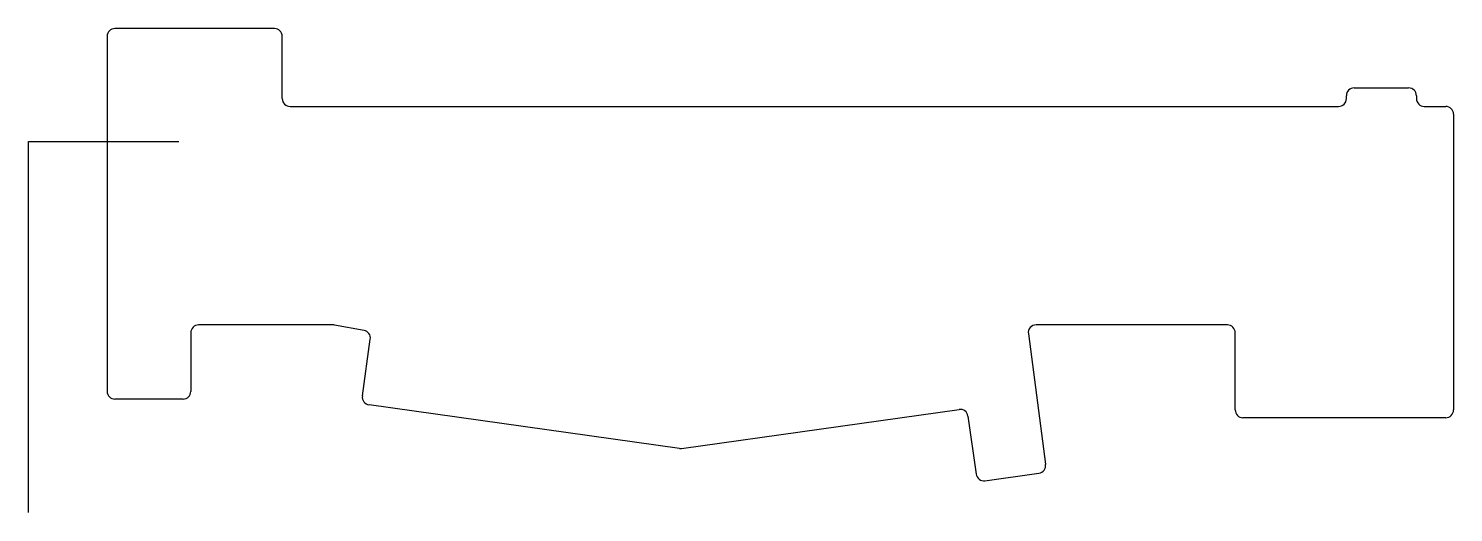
# Model space of a CAD drawing. Extents: x 0 to 366, y 0 to 124.
import ezdxf

# ---------------------------------------------------------------- set-up
doc = ezdxf.new("R2010")
doc.units = 0
doc.header["$MEASUREMENT"] = 0

msp = doc.modelspace()

# ---------------------------------------------------------------- linework, layer by layer
at = {"linetype": 'Continuous'}
for p, q in [((20.21, 122.25), (20.21, 31.1)), ((63.21, 124.25), (22.21, 124.25)), ((65.21, 106.25), (65.21, 122.25)), ((338.66, 106.25), (338.66, 107.01)), ((340.66, 109.01), (354.66, 109.01)), ((356.66, 107.01), (356.66, 106.25)), ((67.21, 104.25), (336.66, 104.25)), ((358.66, 104.25), (364.19, 104.25)), ((366.19, 102.25), (366.19, 26.34)), ((0, 0), (0, 95.25)), ((0, 95.25), (38.67, 95.25)), ((78.3, 48.15), (43.71, 48.15)), ((86.22, 46.72), (78.66, 48.12)), ((308.09, 48.15), (258.92, 48.15)), ((41.71, 46.15), (41.71, 31.1)), ((85.79, 29.91), (87.84, 44.48)), ((256.94, 45.89), (261.36, 12.36)), ((310.09, 26.34), (310.09, 46.15)), ((39.71, 29.1), (22.21, 29.1)), ((167.28, 16.43), (87.5, 27.65)), ((167.84, 16.43), (239.16, 26.46)), ((241.42, 24.76), (243.52, 9.85)), ((364.19, 24.34), (312.09, 24.34)), ((261.36, 12.36), (261.36, 12.34)), ((245.78, 8.15), (259.66, 10.1))]:
    msp.add_line(p, q, dxfattribs=at)
for centre, start, end in [((22.21, 122.25), 90, 180), ((63.21, 122.25), 0, 90), ((67.21, 106.25), 180, 270), ((336.66, 106.25), 270, 0), ((340.66, 107.01), 90, 180), ((354.66, 107.01), 0, 90), ((358.66, 106.25), 180, 270), ((364.19, 102.25), 0, 90), ((43.71, 46.15), 90, 180), ((78.3, 46.15), 79.5502, 90), ((258.92, 46.15), 90, 187.5167), ((308.09, 46.15), 0, 90), ((85.86, 44.76), 351.9993, 79.5502), ((22.21, 31.1), 180, 270), ((39.71, 31.1), 270, 0), ((87.77, 29.63), 171.9993, 261.9993), ((239.44, 24.48), 7.9996, 97.9996), ((312.09, 26.34), 180, 270), ((364.19, 26.34), 270, 0), ((167.56, 18.42), 261.9993, 277.9996), ((259.38, 12.08), 278.0009, 7.5167), ((245.5, 10.13), 187.9996, 278.0009)]:
    msp.add_arc(centre, 2, start, end, dxfattribs=at)

doc.saveas('drawing.dxf')
